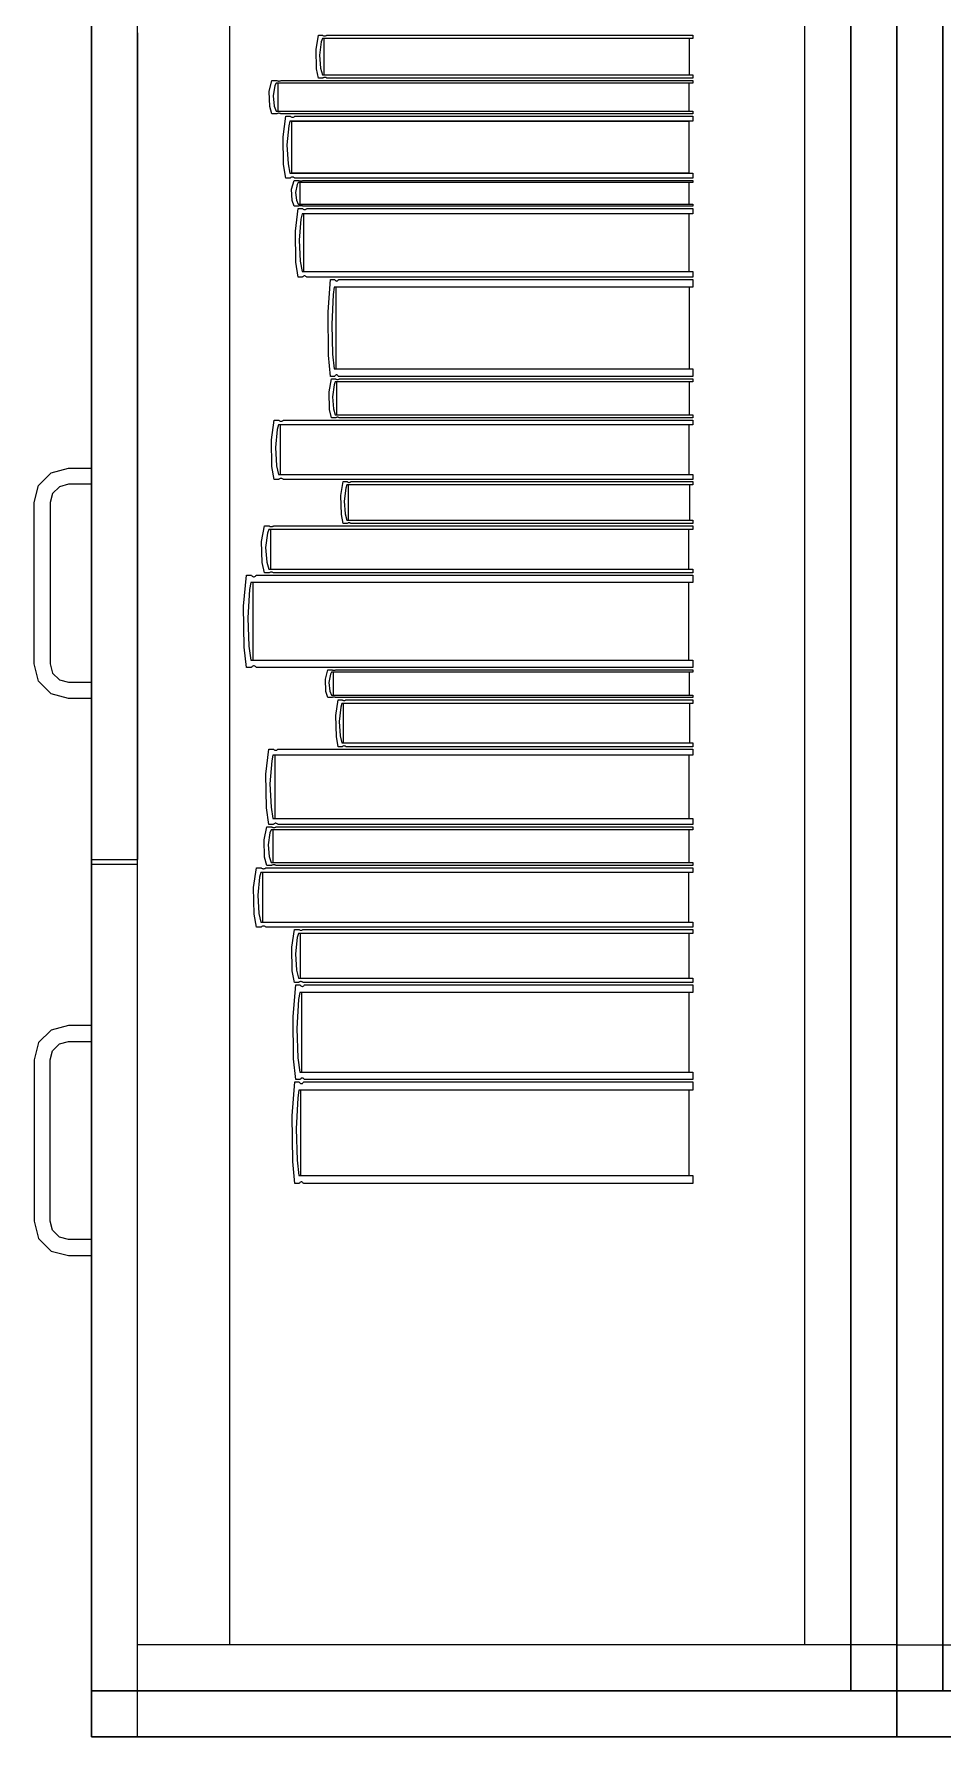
# Model space of a CAD drawing. Header units: inches. Extents: x -19 to 5698, y -728 to 92.
# Drawn here: x 216.998 to 217.393, y 33.485 to 34.224 of the extents above; entities that cross this region are included whole.
import ezdxf

# ---------------------------------------------------------------- set-up
doc = ezdxf.new("R2010")
doc.units = ezdxf.units.IN
doc.header["$MEASUREMENT"] = 0
doc.set_wipeout_variables(frame=1)
doc.linetypes.add('Wipeout_Contour', pattern=[1, 0, -1])
doc.layers.add('Interior - Mobiliario', color=7, linetype='Continuous')

msp = doc.modelspace()

# ---------------------------------------------------------------- linework, layer by layer
at = {"layer": 'Interior - Mobiliario', "color": 175, "linetype": 'Continuous', "lineweight": 13}
for p, q in [((217.04314, 33.50472), (217.04314, 34.96472)), ((217.35314, 34.96472), (217.35314, 33.50472)), ((217.39314, 34.96472), (217.39314, 33.50472)), ((217.04314, 33.52472), (217.04314, 34.94472)), ((217.08314, 34.94472), (217.08314, 33.52472)), ((217.33314, 33.52472), (217.33314, 34.94472)), ((217.02314, 34.22472), (217.02314, 33.86572)), ((217.04314, 34.22472), (217.04314, 33.86572)), ((217.12071, 34.2175), (217.1218, 34.22372)), ((217.12091, 34.20916), (217.12071, 34.2175)), ((217.1218, 34.22372), (217.12357, 34.22372)), ((217.12295, 34.22081), (217.12227, 34.21509)), ((217.12343, 34.22222), (217.12295, 34.22081)), ((217.28448, 34.22222), (217.12343, 34.22222)), ((217.12357, 34.22372), (217.12371, 34.22362)), ((217.12371, 34.22362), (217.12392, 34.22351)), ((217.12392, 34.22351), (217.12414, 34.22344)), ((217.12414, 34.22344), (217.12438, 34.2234)), ((217.12424, 34.20656), (217.12424, 34.22222)), ((217.12438, 34.2234), (217.12462, 34.22341)), ((217.12462, 34.22341), (217.12485, 34.22345)), ((217.12485, 34.22345), (217.12508, 34.22353)), ((217.12508, 34.22353), (217.12528, 34.22364)), ((217.12528, 34.22364), (217.12537, 34.22372)), ((217.12537, 34.22372), (217.28448, 34.22372)), ((217.28286, 34.22222), (217.28286, 34.20656)), ((217.28448, 34.22372), (217.28448, 34.22222)), ((217.12227, 34.21509), (217.12268, 34.20935)), ((217.12268, 34.20935), (217.12343, 34.20656)), ((217.10033, 34.19923), (217.10155, 34.20407)), ((217.10155, 34.20407), (217.10354, 34.20407)), ((217.10338, 34.20291), (217.10284, 34.20181)), ((217.28448, 34.20291), (217.10338, 34.20291)), ((217.10354, 34.20407), (217.10369, 34.20399)), ((217.10369, 34.20399), (217.10393, 34.20391)), ((217.10393, 34.20391), (217.10419, 34.20385)), ((217.10419, 34.20385), (217.10445, 34.20383)), ((217.1043, 34.19071), (217.1043, 34.20291)), ((217.10445, 34.20383), (217.10472, 34.20383)), ((217.10472, 34.20383), (217.10499, 34.20386)), ((217.10499, 34.20386), (217.10524, 34.20392)), ((217.10524, 34.20392), (217.10547, 34.20401)), ((217.10547, 34.20401), (217.10557, 34.20407)), ((217.10557, 34.20407), (217.28448, 34.20407)), ((217.1218, 34.20507), (217.12091, 34.20916)), ((217.12357, 34.20507), (217.1218, 34.20507)), ((217.12343, 34.20656), (217.28448, 34.20656)), ((217.12366, 34.20514), (217.12357, 34.20507)), ((217.12387, 34.20525), (217.12366, 34.20514)), ((217.12409, 34.20533), (217.12387, 34.20525)), ((217.12433, 34.20538), (217.12409, 34.20533)), ((217.12457, 34.20538), (217.12433, 34.20538)), ((217.1248, 34.20535), (217.12457, 34.20538)), ((217.12503, 34.20528), (217.1248, 34.20535)), ((217.12524, 34.20517), (217.12503, 34.20528)), ((217.12537, 34.20507), (217.12524, 34.20517)), ((217.28448, 34.20507), (217.12537, 34.20507)), ((217.28266, 34.20291), (217.28266, 34.19071)), ((217.28448, 34.20656), (217.28448, 34.20507)), ((217.28448, 34.20407), (217.28448, 34.20291)), ((217.10055, 34.19273), (217.10033, 34.19923)), ((217.10284, 34.20181), (217.10208, 34.19735)), ((217.10208, 34.19735), (217.10254, 34.19289)), ((217.10155, 34.18955), (217.10055, 34.19273)), ((217.10354, 34.18955), (217.10155, 34.18955)), ((217.10254, 34.19289), (217.10338, 34.19071)), ((217.10338, 34.19071), (217.28448, 34.19071)), ((217.10364, 34.18961), (217.10354, 34.18955)), ((217.10388, 34.18969), (217.10364, 34.18961)), ((217.10413, 34.18976), (217.10388, 34.18969)), ((217.10439, 34.18979), (217.10413, 34.18976)), ((217.10466, 34.18979), (217.10439, 34.18979)), ((217.10493, 34.18977), (217.10466, 34.18979)), ((217.10518, 34.18971), (217.10493, 34.18977)), ((217.10542, 34.18963), (217.10518, 34.18971)), ((217.10557, 34.18955), (217.10542, 34.18963)), ((217.28448, 34.18955), (217.10557, 34.18955)), ((217.10638, 34.17957), (217.10756, 34.18855)), ((217.10756, 34.18855), (217.10949, 34.18855)), ((217.10949, 34.18855), (217.10963, 34.18841)), ((217.10963, 34.18841), (217.10986, 34.18825)), ((217.10986, 34.18825), (217.11011, 34.18815)), ((217.11011, 34.18815), (217.11037, 34.1881)), ((217.11037, 34.1881), (217.11063, 34.18811)), ((217.11063, 34.18811), (217.11088, 34.18817)), ((217.11088, 34.18817), (217.11113, 34.18828)), ((217.11113, 34.18828), (217.11135, 34.18845)), ((217.11135, 34.18845), (217.11145, 34.18855)), ((217.11145, 34.18855), (217.28448, 34.18855)), ((217.28448, 34.19071), (217.28448, 34.18955)), ((217.28448, 34.18855), (217.28448, 34.1864)), ((217.10881, 34.18435), (217.10807, 34.1761)), ((217.10933, 34.1864), (217.10881, 34.18435)), ((217.28448, 34.1864), (217.10933, 34.1864)), ((217.11022, 34.16378), (217.11022, 34.1864)), ((217.11022, 34.1864), (217.28272, 34.1864)), ((217.28272, 34.1864), (217.28272, 34.16378)), ((217.1066, 34.16753), (217.10638, 34.17957)), ((217.10807, 34.1761), (217.10852, 34.16781)), ((217.10756, 34.16162), (217.1066, 34.16753)), ((217.10852, 34.16781), (217.10933, 34.16378)), ((217.10949, 34.16162), (217.10756, 34.16162)), ((217.10933, 34.16378), (217.28448, 34.16378)), ((217.10959, 34.16173), (217.10949, 34.16162)), ((217.10981, 34.16189), (217.10959, 34.16173)), ((217.11005, 34.162), (217.10981, 34.16189)), ((217.11031, 34.16207), (217.11005, 34.162)), ((217.11005, 34.15692), (217.11121, 34.16062)), ((217.28272, 34.16378), (217.11022, 34.16378)), ((217.11057, 34.16207), (217.11031, 34.16207)), ((217.11083, 34.16202), (217.11057, 34.16207)), ((217.11107, 34.16192), (217.11083, 34.16202)), ((217.1113, 34.16177), (217.11107, 34.16192)), ((217.11121, 34.16062), (217.1131, 34.16062)), ((217.11145, 34.16162), (217.1113, 34.16177)), ((217.28448, 34.16162), (217.11145, 34.16162)), ((217.11243, 34.15889), (217.11171, 34.15548)), ((217.11295, 34.15973), (217.11243, 34.15889)), ((217.28448, 34.15973), (217.11295, 34.15973)), ((217.1131, 34.16062), (217.11324, 34.16056)), ((217.11324, 34.16056), (217.11346, 34.1605)), ((217.11346, 34.1605), (217.1137, 34.16046)), ((217.1137, 34.16046), (217.11396, 34.16044)), ((217.11381, 34.1504), (217.11381, 34.15973)), ((217.11396, 34.16044), (217.11421, 34.16044)), ((217.11421, 34.16044), (217.11446, 34.16046)), ((217.11446, 34.16046), (217.1147, 34.16051)), ((217.1147, 34.16051), (217.11492, 34.16058)), ((217.11492, 34.16058), (217.11502, 34.16062)), ((217.11502, 34.16062), (217.28448, 34.16062)), ((217.28275, 34.15973), (217.28275, 34.1504)), ((217.28448, 34.16378), (217.28448, 34.16162)), ((217.28448, 34.16062), (217.28448, 34.15973)), ((217.11027, 34.15194), (217.11005, 34.15692)), ((217.11121, 34.14951), (217.11027, 34.15194)), ((217.11171, 34.15548), (217.11215, 34.15206)), ((217.11215, 34.15206), (217.11295, 34.1504)), ((217.11295, 34.1504), (217.28448, 34.1504)), ((217.28448, 34.1504), (217.28448, 34.14951)), ((217.1131, 34.14951), (217.11121, 34.14951)), ((217.11173, 34.13856), (217.11289, 34.14851)), ((217.11289, 34.14851), (217.11475, 34.14851)), ((217.11319, 34.14955), (217.1131, 34.14951)), ((217.11341, 34.14962), (217.11319, 34.14955)), ((217.11409, 34.14386), (217.11338, 34.13471)), ((217.11365, 34.14967), (217.11341, 34.14962)), ((217.1139, 34.14969), (217.11365, 34.14967)), ((217.11416, 34.14969), (217.1139, 34.14969)), ((217.1146, 34.14612), (217.11409, 34.14386)), ((217.11441, 34.14967), (217.11416, 34.14969)), ((217.11465, 34.14963), (217.11441, 34.14967)), ((217.28448, 34.14612), (217.1146, 34.14612)), ((217.11487, 34.14957), (217.11465, 34.14963)), ((217.11475, 34.14851), (217.11489, 34.14835)), ((217.11502, 34.14951), (217.11487, 34.14957)), ((217.11489, 34.14835), (217.11511, 34.14818)), ((217.28448, 34.14951), (217.11502, 34.14951)), ((217.11511, 34.14818), (217.11535, 34.14806)), ((217.11535, 34.14806), (217.1156, 34.14801)), ((217.11546, 34.12106), (217.11546, 34.14612)), ((217.1156, 34.14801), (217.11586, 34.14802)), ((217.11586, 34.14802), (217.1161, 34.14808)), ((217.1161, 34.14808), (217.11634, 34.14821)), ((217.11634, 34.14821), (217.11656, 34.14839)), ((217.11656, 34.14839), (217.11665, 34.14851)), ((217.11665, 34.14851), (217.28448, 34.14851)), ((217.28277, 34.14612), (217.28277, 34.12106)), ((217.28448, 34.14851), (217.28448, 34.14612)), ((217.11195, 34.12522), (217.11173, 34.13856)), ((217.11338, 34.13471), (217.11381, 34.12553)), ((217.11289, 34.11867), (217.11195, 34.12522)), ((217.11381, 34.12553), (217.1146, 34.12106)), ((217.1146, 34.12106), (217.28448, 34.12106)), ((217.28448, 34.12106), (217.28448, 34.11867)), ((217.11475, 34.11867), (217.11289, 34.11867)), ((217.11485, 34.11879), (217.11475, 34.11867)), ((217.11506, 34.11897), (217.11485, 34.11879)), ((217.1153, 34.1191), (217.11506, 34.11897)), ((217.11555, 34.11916), (217.1153, 34.1191)), ((217.1158, 34.11917), (217.11555, 34.11916)), ((217.11605, 34.11912), (217.1158, 34.11917)), ((217.11629, 34.119), (217.11605, 34.11912)), ((217.11651, 34.11883), (217.11629, 34.119)), ((217.11665, 34.11867), (217.11651, 34.11883)), ((217.28448, 34.11867), (217.11665, 34.11867)), ((217.12599, 34.1036), (217.12705, 34.11767)), ((217.12705, 34.11767), (217.12876, 34.11767)), ((217.12862, 34.1143), (217.12815, 34.1111)), ((217.28448, 34.1143), (217.12862, 34.1143)), ((217.12876, 34.11767), (217.12889, 34.11745)), ((217.12889, 34.11745), (217.12909, 34.11721)), ((217.12909, 34.11721), (217.12931, 34.11704)), ((217.12931, 34.11704), (217.12954, 34.11697)), ((217.12941, 34.07885), (217.12941, 34.1143)), ((217.12954, 34.11697), (217.12977, 34.11698)), ((217.12977, 34.11698), (217.13, 34.11707)), ((217.13, 34.11707), (217.13021, 34.11725)), ((217.13021, 34.11725), (217.13041, 34.11751)), ((217.13041, 34.11751), (217.1305, 34.11767)), ((217.1305, 34.11767), (217.28448, 34.11767)), ((217.28291, 34.1143), (217.28291, 34.07885)), ((217.28448, 34.11767), (217.28448, 34.1143)), ((217.12815, 34.1111), (217.1275, 34.09816)), ((217.12618, 34.08473), (217.12599, 34.1036)), ((217.1275, 34.09816), (217.1279, 34.08517)), ((217.12705, 34.07548), (217.12618, 34.08473)), ((217.1279, 34.08517), (217.12862, 34.07885)), ((217.12862, 34.07885), (217.28448, 34.07885)), ((217.12949, 34.07617), (217.12926, 34.07608)), ((217.12972, 34.07618), (217.12949, 34.07617)), ((217.12995, 34.07611), (217.12972, 34.07618)), ((217.28448, 34.07885), (217.28448, 34.07548)), ((217.12638, 34.06882), (217.12743, 34.07448)), ((217.12657, 34.06122), (217.12638, 34.06882)), ((217.12876, 34.07548), (217.12705, 34.07548)), ((217.12743, 34.07448), (217.12914, 34.07448)), ((217.12854, 34.07183), (217.12788, 34.06663)), ((217.129, 34.07312), (217.12854, 34.07183)), ((217.12884, 34.07564), (217.12876, 34.07548)), ((217.12904, 34.0759), (217.12884, 34.07564)), ((217.28448, 34.07312), (217.129, 34.07312)), ((217.12926, 34.07608), (217.12904, 34.0759)), ((217.12914, 34.07448), (217.12927, 34.07439)), ((217.12927, 34.07439), (217.12947, 34.07429)), ((217.12947, 34.07429), (217.12969, 34.07423)), ((217.12969, 34.07423), (217.12992, 34.0742)), ((217.12979, 34.05886), (217.12979, 34.07312)), ((217.12992, 34.0742), (217.13015, 34.0742)), ((217.13017, 34.07595), (217.12995, 34.07611)), ((217.13015, 34.0742), (217.13038, 34.07424)), ((217.13037, 34.07571), (217.13017, 34.07595)), ((217.1305, 34.07548), (217.13037, 34.07571)), ((217.13038, 34.07424), (217.13059, 34.07431)), ((217.28448, 34.07548), (217.1305, 34.07548)), ((217.13059, 34.07431), (217.13079, 34.07441)), ((217.13079, 34.07441), (217.13088, 34.07448)), ((217.13088, 34.07448), (217.28448, 34.07448)), ((217.28291, 34.07312), (217.28291, 34.05886)), ((217.28448, 34.07448), (217.28448, 34.07312)), ((217.12788, 34.06663), (217.12828, 34.0614)), ((217.12828, 34.0614), (217.129, 34.05886)), ((217.10128, 34.04794), (217.1025, 34.0565)), ((217.1025, 34.0565), (217.10448, 34.0565)), ((217.10432, 34.05445), (217.10378, 34.0525)), ((217.28448, 34.05445), (217.10432, 34.05445)), ((217.10448, 34.0565), (217.10463, 34.05636)), ((217.10463, 34.05636), (217.10486, 34.05621)), ((217.10486, 34.05621), (217.10511, 34.05612)), ((217.10511, 34.05612), (217.10538, 34.05607)), ((217.10523, 34.0329), (217.10523, 34.05445)), ((217.10538, 34.05607), (217.10565, 34.05608)), ((217.10565, 34.05608), (217.10591, 34.05613)), ((217.10591, 34.05613), (217.10616, 34.05624)), ((217.10616, 34.05624), (217.10639, 34.0564)), ((217.10639, 34.0564), (217.10649, 34.0565)), ((217.10649, 34.0565), (217.28448, 34.0565)), ((217.12743, 34.0575), (217.12657, 34.06122)), ((217.12914, 34.0575), (217.12743, 34.0575)), ((217.129, 34.05886), (217.28448, 34.05886)), ((217.12923, 34.05756), (217.12914, 34.0575)), ((217.12942, 34.05767), (217.12923, 34.05756)), ((217.12964, 34.05774), (217.12942, 34.05767)), ((217.12987, 34.05778), (217.12964, 34.05774)), ((217.1301, 34.05778), (217.12987, 34.05778)), ((217.13033, 34.05775), (217.1301, 34.05778)), ((217.13055, 34.05769), (217.13033, 34.05775)), ((217.13075, 34.05759), (217.13055, 34.05769)), ((217.13088, 34.0575), (217.13075, 34.05759)), ((217.28448, 34.0575), (217.13088, 34.0575)), ((217.28266, 34.05445), (217.28266, 34.0329)), ((217.28448, 34.05886), (217.28448, 34.0575)), ((217.28448, 34.0565), (217.28448, 34.05445)), ((217.1015, 34.03647), (217.10128, 34.04794)), ((217.10378, 34.0525), (217.10302, 34.04463)), ((217.10302, 34.04463), (217.10348, 34.03674)), ((217.00015, 34.02822), (217.00564, 34.03371)), ((217.00564, 34.03371), (217.01314, 34.03572)), ((217.01314, 34.03572), (217.02314, 34.03572)), ((217.02314, 34.03572), (217.02314, 34.02872)), ((217.1025, 34.03084), (217.1015, 34.03647)), ((217.10348, 34.03674), (217.10432, 34.0329)), ((217.10432, 34.0329), (217.28448, 34.0329)), ((217.28448, 34.0329), (217.28448, 34.03084)), ((216.99814, 34.02072), (217.00015, 34.02822)), ((217.00621, 34.02472), (217.00514, 34.02072)), ((217.00914, 34.02764), (217.00621, 34.02472)), ((217.01314, 34.02872), (217.00914, 34.02764)), ((217.02314, 34.02872), (217.01314, 34.02872)), ((217.10448, 34.03084), (217.1025, 34.03084)), ((217.10458, 34.03094), (217.10448, 34.03084)), ((217.10481, 34.0311), (217.10458, 34.03094)), ((217.10506, 34.03121), (217.10481, 34.0311)), ((217.10532, 34.03127), (217.10506, 34.03121)), ((217.10559, 34.03127), (217.10532, 34.03127)), ((217.10585, 34.03123), (217.10559, 34.03127)), ((217.10611, 34.03113), (217.10585, 34.03123)), ((217.10634, 34.03098), (217.10611, 34.03113)), ((217.10649, 34.03084), (217.10634, 34.03098)), ((217.28448, 34.03084), (217.10649, 34.03084)), ((217.13151, 34.02378), (217.13253, 34.02984)), ((217.13253, 34.02984), (217.13418, 34.02984)), ((217.1336, 34.02701), (217.13297, 34.02143)), ((217.13405, 34.02839), (217.1336, 34.02701)), ((217.28448, 34.02839), (217.13405, 34.02839)), ((217.13418, 34.02984), (217.13431, 34.02975)), ((217.13431, 34.02975), (217.13451, 34.02964)), ((217.13451, 34.02964), (217.13472, 34.02957)), ((217.13472, 34.02957), (217.13494, 34.02954)), ((217.13481, 34.01311), (217.13481, 34.02839)), ((217.13494, 34.02954), (217.13516, 34.02954)), ((217.13516, 34.02954), (217.13538, 34.02959)), ((217.13538, 34.02959), (217.13559, 34.02966)), ((217.13559, 34.02966), (217.13578, 34.02977)), ((217.13578, 34.02977), (217.13587, 34.02984)), ((217.13587, 34.02984), (217.28448, 34.02984)), ((217.28296, 34.02839), (217.28296, 34.01311)), ((217.28448, 34.02984), (217.28448, 34.02839)), ((216.99814, 33.95072), (216.99814, 34.02072)), ((217.00514, 34.02072), (217.00514, 33.95072)), ((217.1317, 34.01564), (217.13151, 34.02378)), ((217.13297, 34.02143), (217.13335, 34.01583)), ((217.09699, 34.00383), (217.09824, 34.01065)), ((217.09824, 34.01065), (217.10027, 34.01065)), ((217.10027, 34.01065), (217.10042, 34.01054)), ((217.10042, 34.01054), (217.10066, 34.01042)), ((217.10066, 34.01042), (217.10092, 34.01035)), ((217.10092, 34.01035), (217.10119, 34.01031)), ((217.10119, 34.01031), (217.10147, 34.01031)), ((217.10147, 34.01031), (217.10174, 34.01036)), ((217.10174, 34.01036), (217.10199, 34.01045)), ((217.10199, 34.01045), (217.10223, 34.01057)), ((217.10223, 34.01057), (217.10233, 34.01065)), ((217.10233, 34.01065), (217.28448, 34.01065)), ((217.13253, 34.01165), (217.1317, 34.01564)), ((217.13418, 34.01165), (217.13253, 34.01165)), ((217.13335, 34.01583), (217.13405, 34.01311)), ((217.13405, 34.01311), (217.28448, 34.01311)), ((217.13427, 34.01172), (217.13418, 34.01165)), ((217.13446, 34.01183), (217.13427, 34.01172)), ((217.13467, 34.01191), (217.13446, 34.01183)), ((217.13489, 34.01195), (217.13467, 34.01191)), ((217.13511, 34.01195), (217.13489, 34.01195)), ((217.13533, 34.01192), (217.13511, 34.01195)), ((217.13555, 34.01185), (217.13533, 34.01192)), ((217.13574, 34.01175), (217.13555, 34.01185)), ((217.13587, 34.01165), (217.13574, 34.01175)), ((217.28448, 34.01165), (217.13587, 34.01165)), ((217.28448, 34.01311), (217.28448, 34.01165)), ((217.28448, 34.01065), (217.28448, 34.00901)), ((217.09723, 33.99469), (217.09699, 34.00383)), ((217.09955, 34.00746), (217.09878, 34.00119)), ((217.10011, 34.00901), (217.09955, 34.00746)), ((217.28448, 34.00901), (217.10011, 34.00901)), ((217.10104, 33.99184), (217.10104, 34.00901)), ((217.28262, 34.00901), (217.28262, 33.99184)), ((217.09878, 34.00119), (217.09925, 33.9949)), ((217.09925, 33.9949), (217.10011, 33.99184)), ((217.08917, 33.97584), (217.09047, 33.9892)), ((217.09047, 33.9892), (217.09258, 33.9892)), ((217.09258, 33.9892), (217.09274, 33.98899)), ((217.09274, 33.98899), (217.09299, 33.98876)), ((217.09299, 33.98876), (217.09326, 33.98861)), ((217.09326, 33.98861), (217.09355, 33.98853)), ((217.09355, 33.98853), (217.09383, 33.98854)), ((217.09383, 33.98854), (217.09411, 33.98863)), ((217.09411, 33.98863), (217.09438, 33.9888)), ((217.09438, 33.9888), (217.09462, 33.98905)), ((217.09462, 33.98905), (217.09473, 33.9892)), ((217.09473, 33.9892), (217.28448, 33.9892)), ((217.09824, 33.9902), (217.09723, 33.99469)), ((217.10027, 33.9902), (217.09824, 33.9902)), ((217.10011, 33.99184), (217.28448, 33.99184)), ((217.10037, 33.99028), (217.10027, 33.9902)), ((217.10061, 33.9904), (217.10037, 33.99028)), ((217.10086, 33.99049), (217.10061, 33.9904)), ((217.10113, 33.99054), (217.10086, 33.99049)), ((217.10141, 33.99054), (217.10113, 33.99054)), ((217.10168, 33.99051), (217.10141, 33.99054)), ((217.10194, 33.99043), (217.10168, 33.99051)), ((217.10218, 33.99031), (217.10194, 33.99043)), ((217.10233, 33.9902), (217.10218, 33.99031)), ((217.28448, 33.9902), (217.10233, 33.9902)), ((217.28448, 33.99184), (217.28448, 33.9902)), ((217.28448, 33.9892), (217.28448, 33.986)), ((217.09184, 33.98296), (217.09103, 33.97068)), ((217.09241, 33.986), (217.09184, 33.98296)), ((217.28448, 33.986), (217.09241, 33.986)), ((217.09338, 33.95235), (217.09338, 33.986)), ((217.28254, 33.986), (217.28254, 33.95235)), ((217.08941, 33.95793), (217.08917, 33.97584)), ((217.09103, 33.97068), (217.09152, 33.95835)), ((217.09047, 33.94915), (217.08941, 33.95793)), ((217.09152, 33.95835), (217.09241, 33.95235)), ((217.00015, 33.94322), (216.99814, 33.95072)), ((217.00514, 33.95072), (217.00621, 33.94672)), ((217.09241, 33.95235), (217.28448, 33.95235)), ((217.28448, 33.95235), (217.28448, 33.94915)), ((217.00564, 33.93773), (217.00015, 33.94322)), ((217.00621, 33.94672), (217.00914, 33.94379)), ((217.00914, 33.94379), (217.01314, 33.94272)), ((217.09258, 33.94915), (217.09047, 33.94915)), ((217.09269, 33.9493), (217.09258, 33.94915)), ((217.09294, 33.94955), (217.09269, 33.9493)), ((217.0932, 33.94972), (217.09294, 33.94955)), ((217.09348, 33.94981), (217.0932, 33.94972)), ((217.09377, 33.94982), (217.09348, 33.94981)), ((217.09405, 33.94974), (217.09377, 33.94982)), ((217.09432, 33.94959), (217.09405, 33.94974)), ((217.09457, 33.94936), (217.09432, 33.94959)), ((217.09473, 33.94915), (217.09457, 33.94936)), ((217.28448, 33.94915), (217.09473, 33.94915)), ((217.12479, 33.94413), (217.12586, 33.94815)), ((217.12499, 33.93875), (217.12479, 33.94413)), ((217.12586, 33.94815), (217.12758, 33.94815)), ((217.12697, 33.94627), (217.12631, 33.94258)), ((217.12744, 33.94718), (217.12697, 33.94627)), ((217.28448, 33.94718), (217.12744, 33.94718)), ((217.12758, 33.94815), (217.12771, 33.94808)), ((217.12771, 33.94808), (217.12792, 33.94801)), ((217.12792, 33.94801), (217.12814, 33.94797)), ((217.12814, 33.94797), (217.12837, 33.94795)), ((217.12824, 33.93707), (217.12824, 33.94718)), ((217.12837, 33.94795), (217.1286, 33.94795)), ((217.1286, 33.94795), (217.12883, 33.94798)), ((217.12883, 33.94798), (217.12905, 33.94803)), ((217.12905, 33.94803), (217.12925, 33.9481)), ((217.12925, 33.9481), (217.12934, 33.94815)), ((217.12934, 33.94815), (217.28448, 33.94815)), ((217.2829, 33.94718), (217.2829, 33.93707)), ((217.28448, 33.94815), (217.28448, 33.94718)), ((217.01314, 33.93572), (217.00564, 33.93773)), ((217.01314, 33.94272), (217.02314, 33.94272)), ((217.02314, 33.93572), (217.01314, 33.93572)), ((217.02314, 33.94272), (217.02314, 33.93572)), ((217.12586, 33.93611), (217.12499, 33.93875)), ((217.12758, 33.93611), (217.12586, 33.93611)), ((217.12631, 33.94258), (217.12672, 33.93888)), ((217.12672, 33.93888), (217.12744, 33.93707)), ((217.12744, 33.93707), (217.28448, 33.93707)), ((217.12767, 33.93616), (217.12758, 33.93611)), ((217.12787, 33.93623), (217.12767, 33.93616)), ((217.12809, 33.93628), (217.12787, 33.93623)), ((217.12832, 33.93631), (217.12809, 33.93628)), ((217.12855, 33.93631), (217.12832, 33.93631)), ((217.12878, 33.93629), (217.12855, 33.93631)), ((217.129, 33.93624), (217.12878, 33.93629)), ((217.12921, 33.93617), (217.129, 33.93624)), ((217.12934, 33.93611), (217.12921, 33.93617)), ((217.28448, 33.93611), (217.12934, 33.93611)), ((217.28448, 33.93707), (217.28448, 33.93611)), ((217.12934, 33.92831), (217.13037, 33.93511)), ((217.12953, 33.9192), (217.12934, 33.92831)), ((217.13037, 33.93511), (217.13205, 33.93511)), ((217.13145, 33.93193), (217.13081, 33.92569)), ((217.13191, 33.93348), (217.13145, 33.93193)), ((217.28448, 33.93348), (217.13191, 33.93348)), ((217.13205, 33.93511), (217.13217, 33.935)), ((217.13217, 33.935), (217.13237, 33.93488)), ((217.13237, 33.93488), (217.13259, 33.93481)), ((217.13259, 33.93481), (217.13281, 33.93477)), ((217.13268, 33.91636), (217.13268, 33.93348)), ((217.13281, 33.93477), (217.13304, 33.93477)), ((217.13304, 33.93477), (217.13326, 33.93482)), ((217.13326, 33.93482), (217.13347, 33.93491)), ((217.13347, 33.93491), (217.13367, 33.93503)), ((217.13367, 33.93503), (217.13375, 33.93511)), ((217.13375, 33.93511), (217.28448, 33.93511)), ((217.28294, 33.93348), (217.28294, 33.91636)), ((217.28448, 33.93511), (217.28448, 33.93348)), ((217.13081, 33.92569), (217.1312, 33.91941)), ((217.09891, 33.90279), (217.10014, 33.91373)), ((217.10014, 33.91373), (217.10215, 33.91373)), ((217.10215, 33.91373), (217.1023, 33.91355)), ((217.1023, 33.91355), (217.10254, 33.91337)), ((217.10385, 33.9134), (217.10409, 33.9136)), ((217.10409, 33.9136), (217.10419, 33.91373)), ((217.10419, 33.91373), (217.28448, 33.91373)), ((217.13037, 33.91473), (217.12953, 33.9192)), ((217.13205, 33.91473), (217.13037, 33.91473)), ((217.1312, 33.91941), (217.13191, 33.91636)), ((217.13191, 33.91636), (217.28448, 33.91636)), ((217.13213, 33.91481), (217.13205, 33.91473)), ((217.13233, 33.91493), (217.13213, 33.91481)), ((217.13254, 33.91502), (217.13233, 33.91493)), ((217.13276, 33.91507), (217.13254, 33.91502)), ((217.13299, 33.91507), (217.13276, 33.91507)), ((217.13321, 33.91503), (217.13299, 33.91507)), ((217.13343, 33.91496), (217.13321, 33.91503)), ((217.13363, 33.91484), (217.13343, 33.91496)), ((217.13375, 33.91473), (217.13363, 33.91484)), ((217.28448, 33.91473), (217.13375, 33.91473)), ((217.28448, 33.91636), (217.28448, 33.91473)), ((217.28448, 33.91373), (217.28448, 33.91111)), ((217.10144, 33.90862), (217.10067, 33.89856)), ((217.10199, 33.91111), (217.10144, 33.90862)), ((217.28448, 33.91111), (217.10199, 33.91111)), ((217.10254, 33.91337), (217.10279, 33.91324)), ((217.10279, 33.91324), (217.10306, 33.91318)), ((217.10291, 33.88356), (217.10291, 33.91111)), ((217.10306, 33.91318), (217.10333, 33.91319)), ((217.10333, 33.91319), (217.1036, 33.91326)), ((217.1036, 33.91326), (217.10385, 33.9134)), ((217.28264, 33.91111), (217.28264, 33.88356)), ((217.09914, 33.88813), (217.09891, 33.90279)), ((217.10067, 33.89856), (217.10114, 33.88847)), ((217.10014, 33.88093), (217.09914, 33.88813)), ((217.10114, 33.88847), (217.10199, 33.88356)), ((217.09808, 33.87434), (217.09933, 33.87993)), ((217.09933, 33.87993), (217.10134, 33.87993)), ((217.10063, 33.87732), (217.09986, 33.87218)), ((217.10215, 33.88093), (217.10014, 33.88093)), ((217.10118, 33.87859), (217.10063, 33.87732)), ((217.28448, 33.87859), (217.10118, 33.87859)), ((217.10134, 33.87993), (217.10149, 33.87984)), ((217.10149, 33.87984), (217.10173, 33.87975)), ((217.10173, 33.87975), (217.10199, 33.87968)), ((217.10199, 33.88356), (217.28448, 33.88356)), ((217.10199, 33.87968), (217.10226, 33.87965)), ((217.10211, 33.86451), (217.10211, 33.87859)), ((217.10225, 33.88106), (217.10215, 33.88093)), ((217.10248, 33.88126), (217.10225, 33.88106)), ((217.10226, 33.87965), (217.10253, 33.87966)), ((217.10274, 33.8814), (217.10248, 33.88126)), ((217.10253, 33.87966), (217.1028, 33.87969)), ((217.103, 33.88147), (217.10274, 33.8814)), ((217.1028, 33.87969), (217.10306, 33.87976)), ((217.10327, 33.88148), (217.103, 33.88147)), ((217.10306, 33.87976), (217.10329, 33.87987)), ((217.10354, 33.88142), (217.10327, 33.88148)), ((217.10329, 33.87987), (217.10339, 33.87993)), ((217.10339, 33.87993), (217.28448, 33.87993)), ((217.1038, 33.8813), (217.10354, 33.88142)), ((217.10404, 33.88111), (217.1038, 33.8813)), ((217.10419, 33.88093), (217.10404, 33.88111)), ((217.28448, 33.88093), (217.10419, 33.88093)), ((217.28263, 33.87859), (217.28263, 33.86451)), ((217.28448, 33.88356), (217.28448, 33.88093)), ((217.28448, 33.87993), (217.28448, 33.87859)), ((217.09832, 33.86684), (217.09808, 33.87434)), ((217.09986, 33.87218), (217.10033, 33.86702)), ((217.02314, 33.86572), (217.04314, 33.86572)), ((217.02314, 33.86372), (217.04314, 33.86372)), ((217.09351, 33.85358), (217.09479, 33.86217)), ((217.09479, 33.86217), (217.09685, 33.86217)), ((217.09685, 33.86217), (217.097, 33.86203)), ((217.097, 33.86203), (217.09725, 33.86188)), ((217.09725, 33.86188), (217.09751, 33.86178)), ((217.09751, 33.86178), (217.09779, 33.86174)), ((217.09779, 33.86174), (217.09807, 33.86174)), ((217.09807, 33.86174), (217.09834, 33.8618)), ((217.09933, 33.86317), (217.09832, 33.86684)), ((217.09834, 33.8618), (217.0986, 33.86191)), ((217.0986, 33.86191), (217.09884, 33.86207)), ((217.09884, 33.86207), (217.09895, 33.86217)), ((217.09895, 33.86217), (217.28448, 33.86217)), ((217.10134, 33.86317), (217.09933, 33.86317)), ((217.10033, 33.86702), (217.10118, 33.86451)), ((217.10118, 33.86451), (217.28448, 33.86451)), ((217.10144, 33.86323), (217.10134, 33.86317)), ((217.10168, 33.86333), (217.10144, 33.86323)), ((217.10193, 33.8634), (217.10168, 33.86333)), ((217.1022, 33.86344), (217.10193, 33.8634)), ((217.10247, 33.86345), (217.1022, 33.86344)), ((217.10274, 33.86342), (217.10247, 33.86345)), ((217.103, 33.86335), (217.10274, 33.86342)), ((217.10324, 33.86326), (217.103, 33.86335)), ((217.10339, 33.86317), (217.10324, 33.86326)), ((217.28448, 33.86317), (217.10339, 33.86317)), ((217.28448, 33.86451), (217.28448, 33.86317)), ((217.28448, 33.86217), (217.28448, 33.86011)), ((217.09612, 33.85815), (217.09533, 33.85026)), ((217.09668, 33.86011), (217.09612, 33.85815)), ((217.28448, 33.86011), (217.09668, 33.86011)), ((217.09763, 33.83848), (217.09763, 33.86011)), ((217.28259, 33.86011), (217.28259, 33.83848)), ((217.09375, 33.84207), (217.09351, 33.85358)), ((217.09533, 33.85026), (217.09581, 33.84234)), ((217.09479, 33.83643), (217.09375, 33.84207)), ((217.09581, 33.84234), (217.09668, 33.83848)), ((217.09685, 33.83643), (217.09479, 33.83643)), ((217.09668, 33.83848), (217.28448, 33.83848)), ((217.09695, 33.83652), (217.09685, 33.83643)), ((217.09719, 33.83668), (217.09695, 33.83652)), ((217.09745, 33.83679), (217.09719, 33.83668)), ((217.09773, 33.83685), (217.09745, 33.83679)), ((217.09801, 33.83686), (217.09773, 33.83685)), ((217.09828, 33.83681), (217.09801, 33.83686)), ((217.09855, 33.83671), (217.09828, 33.83681)), ((217.09879, 33.83656), (217.09855, 33.83671)), ((217.09895, 33.83643), (217.09879, 33.83656)), ((217.28448, 33.83643), (217.09895, 33.83643)), ((217.11012, 33.82772), (217.11128, 33.83543)), ((217.11128, 33.83543), (217.11316, 33.83543)), ((217.11301, 33.83358), (217.1125, 33.83183)), ((217.28448, 33.83358), (217.11301, 33.83358)), ((217.11316, 33.83543), (217.1133, 33.8353)), ((217.1133, 33.8353), (217.11353, 33.83517)), ((217.11353, 33.83517), (217.11377, 33.83508)), ((217.11377, 33.83508), (217.11402, 33.83504)), ((217.11388, 33.81418), (217.11388, 33.83358)), ((217.11402, 33.83504), (217.11428, 33.83504)), ((217.11428, 33.83504), (217.11453, 33.8351)), ((217.11453, 33.8351), (217.11477, 33.8352)), ((217.11477, 33.8352), (217.11498, 33.83534)), ((217.11498, 33.83534), (217.11508, 33.83543)), ((217.11508, 33.83543), (217.28448, 33.83543)), ((217.28275, 33.83358), (217.28275, 33.81418)), ((217.28448, 33.83848), (217.28448, 33.83643)), ((217.28448, 33.83543), (217.28448, 33.83358)), ((217.11033, 33.8174), (217.11012, 33.82772)), ((217.1125, 33.83183), (217.11177, 33.82475)), ((217.11177, 33.82475), (217.11221, 33.81764)), ((217.11128, 33.81233), (217.11033, 33.8174)), ((217.11221, 33.81764), (217.11301, 33.81418)), ((217.11071, 33.79761), (217.11187, 33.81133)), ((217.11316, 33.81233), (217.11128, 33.81233)), ((217.11187, 33.81133), (217.11374, 33.81133)), ((217.11301, 33.81418), (217.28448, 33.81418)), ((217.11326, 33.81242), (217.11316, 33.81233)), ((217.11348, 33.81256), (217.11326, 33.81242)), ((217.11371, 33.81266), (217.11348, 33.81256)), ((217.11396, 33.81271), (217.11371, 33.81266)), ((217.11374, 33.81133), (217.11389, 33.81111)), ((217.11389, 33.81111), (217.11411, 33.81088)), ((217.11422, 33.81272), (217.11396, 33.81271)), ((217.11411, 33.81088), (217.11435, 33.81072)), ((217.11447, 33.81268), (217.11422, 33.81272)), ((217.11435, 33.81072), (217.1146, 33.81064)), ((217.11471, 33.81259), (217.11447, 33.81268)), ((217.1146, 33.81064), (217.11485, 33.81065)), ((217.11494, 33.81246), (217.11471, 33.81259)), ((217.11485, 33.81065), (217.1151, 33.81075)), ((217.11508, 33.81233), (217.11494, 33.81246)), ((217.28448, 33.81233), (217.11508, 33.81233)), ((217.1151, 33.81075), (217.11534, 33.81092)), ((217.11534, 33.81092), (217.11556, 33.81117)), ((217.11556, 33.81117), (217.11565, 33.81133)), ((217.11565, 33.81133), (217.28448, 33.81133)), ((217.28448, 33.81418), (217.28448, 33.81233)), ((217.28448, 33.81133), (217.28448, 33.80804)), ((217.11308, 33.80492), (217.11236, 33.7923)), ((217.11359, 33.80804), (217.11308, 33.80492)), ((217.28448, 33.80804), (217.11359, 33.80804)), ((217.11446, 33.77347), (217.11446, 33.80804)), ((217.28276, 33.80804), (217.28276, 33.77347)), ((217.11092, 33.7792), (217.11071, 33.79761)), ((217.00564, 33.79171), (217.00015, 33.78622)), ((217.01314, 33.79372), (217.00564, 33.79171)), ((217.02314, 33.79372), (217.01314, 33.79372)), ((217.02314, 33.78672), (217.02314, 33.79372)), ((217.11236, 33.7923), (217.1128, 33.77963)), ((217.00015, 33.78622), (216.99814, 33.77872)), ((217.00514, 33.77872), (217.00621, 33.78272)), ((217.00621, 33.78272), (217.00914, 33.78564)), ((217.00914, 33.78564), (217.01314, 33.78672)), ((217.01314, 33.78672), (217.02314, 33.78672)), ((216.99814, 33.77872), (216.99814, 33.70872)), ((217.00514, 33.70872), (217.00514, 33.77872)), ((217.11187, 33.77017), (217.11092, 33.7792)), ((217.1128, 33.77963), (217.11359, 33.77347)), ((217.11359, 33.77347), (217.28448, 33.77347)), ((217.28448, 33.77347), (217.28448, 33.77017)), ((217.11036, 33.75444), (217.11152, 33.76917)), ((217.11152, 33.76917), (217.1134, 33.76917)), ((217.11374, 33.77017), (217.11187, 33.77017)), ((217.11325, 33.76564), (217.11274, 33.76229)), ((217.28448, 33.76564), (217.11325, 33.76564)), ((217.1134, 33.76917), (217.11354, 33.76894)), ((217.11354, 33.76894), (217.11377, 33.76868)), ((217.11384, 33.77033), (217.11374, 33.77017)), ((217.11377, 33.76868), (217.11401, 33.76852)), ((217.11406, 33.77058), (217.11384, 33.77033)), ((217.11401, 33.76852), (217.11426, 33.76844)), ((217.11429, 33.77076), (217.11406, 33.77058)), ((217.11411, 33.72852), (217.11411, 33.76564)), ((217.11426, 33.76844), (217.11451, 33.76845)), ((217.11454, 33.77085), (217.11429, 33.77076)), ((217.11451, 33.76845), (217.11476, 33.76855)), ((217.1148, 33.77086), (217.11454, 33.77085)), ((217.11476, 33.76855), (217.115, 33.76873)), ((217.11505, 33.77079), (217.1148, 33.77086)), ((217.115, 33.76873), (217.11522, 33.769)), ((217.11529, 33.77063), (217.11505, 33.77079)), ((217.11522, 33.769), (217.11532, 33.76917)), ((217.11551, 33.7704), (217.11529, 33.77063)), ((217.11532, 33.76917), (217.28448, 33.76917)), ((217.11565, 33.77017), (217.11551, 33.7704)), ((217.28448, 33.77017), (217.11565, 33.77017)), ((217.28275, 33.76564), (217.28275, 33.72852)), ((217.28448, 33.76917), (217.28448, 33.76564)), ((217.11274, 33.76229), (217.11201, 33.74874)), ((217.11057, 33.73468), (217.11036, 33.75444)), ((217.11201, 33.74874), (217.11245, 33.73514)), ((217.11152, 33.72499), (217.11057, 33.73468)), ((217.11245, 33.73514), (217.11325, 33.72852)), ((217.1134, 33.72499), (217.11152, 33.72499)), ((217.11325, 33.72852), (217.28448, 33.72852)), ((217.1135, 33.72516), (217.1134, 33.72499)), ((217.11371, 33.72543), (217.1135, 33.72516)), ((217.11395, 33.72562), (217.11371, 33.72543)), ((217.1142, 33.72572), (217.11395, 33.72562)), ((217.11446, 33.72573), (217.1142, 33.72572)), ((217.11471, 33.72565), (217.11446, 33.72573)), ((217.11495, 33.72548), (217.11471, 33.72565)), ((217.11517, 33.72523), (217.11495, 33.72548)), ((217.11532, 33.72499), (217.11517, 33.72523)), ((217.28448, 33.72499), (217.11532, 33.72499)), ((217.28448, 33.72852), (217.28448, 33.72499)), ((216.99814, 33.70872), (217.00015, 33.70122)), ((217.00621, 33.70472), (217.00514, 33.70872)), ((217.00015, 33.70122), (217.00564, 33.69573)), ((217.00914, 33.70179), (217.00621, 33.70472)), ((217.01314, 33.70072), (217.00914, 33.70179)), ((217.02314, 33.70072), (217.01314, 33.70072)), ((217.02314, 33.69372), (217.02314, 33.70072)), ((217.00564, 33.69573), (217.01314, 33.69372)), ((217.01314, 33.69372), (217.02314, 33.69372)), ((217.08314, 33.52472), (217.04314, 33.52472)), ((217.33314, 33.52472), (217.08314, 33.52472)), ((217.35314, 33.50472), (217.04314, 33.50472)), ((217.39314, 33.50472), (217.70314, 33.50472))]:
    msp.add_line(p, q, dxfattribs=at)

# ---------------------------------------------------------------- next in the draw order: wipeouts: each hides what was drawn before it
at = {"color": 254, "linetype": 'Wipeout_Contour', "lineweight": 0, "ltscale": 6563.354255}
msp.add_wipeout([(217.35314, 33.50472), (217.37314, 33.50472), (217.37314, 34.96472), (217.35314, 34.96472)], dxfattribs=at).dxf.layer = 'Interior - Mobiliario'

# ---------------------------------------------------------------- next in the draw order: linework, layer by layer
at = {"layer": 'Interior - Mobiliario', "color": 175, "linetype": 'Continuous', "lineweight": 30}
for p, q in [((217.35314, 34.96472), (217.35314, 33.50472)), ((217.37314, 34.96472), (217.37314, 33.50472)), ((217.35314, 33.50472), (217.37314, 33.50472))]:
    msp.add_line(p, q, dxfattribs=at)
at = {"layer": 'Interior - Mobiliario', "color": 175, "linetype": 'Continuous', "lineweight": 13}
for p, q in [((217.35314, 33.50472), (217.35314, 34.96472)), ((217.37314, 34.96472), (217.37314, 33.50472)), ((217.37314, 34.94472), (217.37314, 33.52472)), ((217.37314, 33.52472), (217.33314, 33.52472)), ((217.37314, 33.50472), (217.35314, 33.50472))]:
    msp.add_line(p, q, dxfattribs=at)

# ---------------------------------------------------------------- next in the draw order: wipeouts: each hides what was drawn before it
at = {"color": 254, "linetype": 'Wipeout_Contour', "lineweight": 0, "ltscale": 6562.632667}
msp.add_wipeout([(217.02314, 33.48472), (217.37314, 33.48472), (217.37314, 33.50472), (217.02314, 33.50472)], dxfattribs=at).dxf.layer = 'Interior - Mobiliario'

# ---------------------------------------------------------------- next in the draw order: linework, layer by layer
at = {"layer": 'Interior - Mobiliario', "color": 175, "linetype": 'Continuous', "lineweight": 13}
for p, q in [((217.02314, 34.98472), (217.02314, 33.48472)), ((217.37314, 33.48472), (217.37314, 34.98472)), ((217.02314, 33.50472), (217.02314, 34.96472)), ((217.02314, 33.50472), (217.02314, 34.96472)), ((217.04314, 33.50472), (217.04314, 34.96472)), ((217.04314, 33.50472), (217.04314, 34.96472)), ((217.35314, 34.96472), (217.35314, 33.50472)), ((217.35314, 34.96472), (217.35314, 33.50472)), ((217.35314, 34.96472), (217.35314, 33.50472)), ((217.37314, 34.96472), (217.37314, 33.50472)), ((217.02314, 33.50472), (217.02314, 33.86372)), ((217.04314, 33.50472), (217.04314, 33.86372)), ((217.04314, 33.48472), (217.04314, 33.52472)), ((217.37314, 33.52472), (217.37314, 33.48472)), ((217.02314, 33.48472), (217.02314, 33.50472)), ((217.02314, 33.50472), (217.37314, 33.50472)), ((217.37314, 33.50472), (217.02314, 33.50472)), ((217.35314, 33.50472), (217.02314, 33.50472)), ((217.02314, 33.50472), (217.04314, 33.50472)), ((217.35314, 33.50472), (217.04314, 33.50472)), ((217.35314, 33.50472), (217.04314, 33.50472)), ((217.37314, 33.50472), (217.37314, 33.48472)), ((217.37314, 33.48472), (217.02314, 33.48472)), ((217.02314, 33.48472), (217.37314, 33.48472)), ((217.37314, 33.48472), (217.04314, 33.48472))]:
    msp.add_line(p, q, dxfattribs=at)
at = {"layer": 'Interior - Mobiliario', "color": 175, "linetype": 'Continuous', "lineweight": 30}
for p, q in [((217.02314, 33.50472), (217.37314, 33.50472)), ((217.02314, 33.50472), (217.02314, 33.48472)), ((217.37314, 33.50472), (217.37314, 33.48472)), ((217.02314, 33.48472), (217.37314, 33.48472))]:
    msp.add_line(p, q, dxfattribs=at)

# ---------------------------------------------------------------- next in the draw order: wipeouts: each hides what was drawn before it
at = {"color": 254, "linetype": 'Wipeout_Contour', "lineweight": 0, "ltscale": 6563.434237}
msp.add_wipeout([(217.39314, 33.50472), (217.39314, 34.96472), (217.37314, 34.96472), (217.37314, 33.50472)], dxfattribs=at).dxf.layer = 'Interior - Mobiliario'

# ---------------------------------------------------------------- next in the draw order: linework, layer by layer
at = {"layer": 'Interior - Mobiliario', "color": 175, "linetype": 'Continuous', "lineweight": 30}
for p, q in [((217.37314, 34.96472), (217.37314, 33.50472)), ((217.39314, 34.96472), (217.39314, 33.50472)), ((217.39314, 33.50472), (217.37314, 33.50472))]:
    msp.add_line(p, q, dxfattribs=at)
at = {"layer": 'Interior - Mobiliario', "color": 175, "linetype": 'Continuous', "lineweight": 13}
for p, q in [((217.37314, 34.96472), (217.37314, 33.50472)), ((217.39314, 33.50472), (217.39314, 34.96472)), ((217.37314, 34.94472), (217.37314, 33.52472)), ((217.37314, 33.52472), (217.41314, 33.52472)), ((217.37314, 33.50472), (217.39314, 33.50472))]:
    msp.add_line(p, q, dxfattribs=at)

# ---------------------------------------------------------------- next in the draw order: wipeouts: each hides what was drawn before it
at = {"color": 254, "linetype": 'Wipeout_Contour', "lineweight": 0, "ltscale": 6564.032375}
msp.add_wipeout([(217.72314, 33.48472), (217.72314, 33.50472), (217.37314, 33.50472), (217.37314, 33.48472)], dxfattribs=at).dxf.layer = 'Interior - Mobiliario'

# ---------------------------------------------------------------- next in the draw order: linework, layer by layer
at = {"layer": 'Interior - Mobiliario', "color": 175, "linetype": 'Continuous', "lineweight": 13}
for p, q in [((217.37314, 33.48472), (217.37314, 34.98472)), ((217.37314, 34.96472), (217.37314, 33.50472)), ((217.39314, 34.96472), (217.39314, 33.50472)), ((217.39314, 34.96472), (217.39314, 33.50472)), ((217.39314, 34.96472), (217.39314, 33.50472)), ((217.37314, 33.52472), (217.37314, 33.48472)), ((217.37314, 33.50472), (217.37314, 33.48472)), ((217.72314, 33.50472), (217.37314, 33.50472)), ((217.37314, 33.50472), (217.72314, 33.50472)), ((217.39314, 33.50472), (217.72314, 33.50472)), ((217.39314, 33.50472), (217.70314, 33.50472)), ((217.39314, 33.50472), (217.70314, 33.50472)), ((217.37314, 33.48472), (217.72314, 33.48472)), ((217.37314, 33.48472), (217.70314, 33.48472)), ((217.72314, 33.48472), (217.37314, 33.48472))]:
    msp.add_line(p, q, dxfattribs=at)
at = {"layer": 'Interior - Mobiliario', "color": 175, "linetype": 'Continuous', "lineweight": 30}
for p, q in [((217.72314, 33.50472), (217.37314, 33.50472)), ((217.37314, 33.50472), (217.37314, 33.48472)), ((217.72314, 33.48472), (217.37314, 33.48472))]:
    msp.add_line(p, q, dxfattribs=at)

doc.saveas('drawing.dxf')
